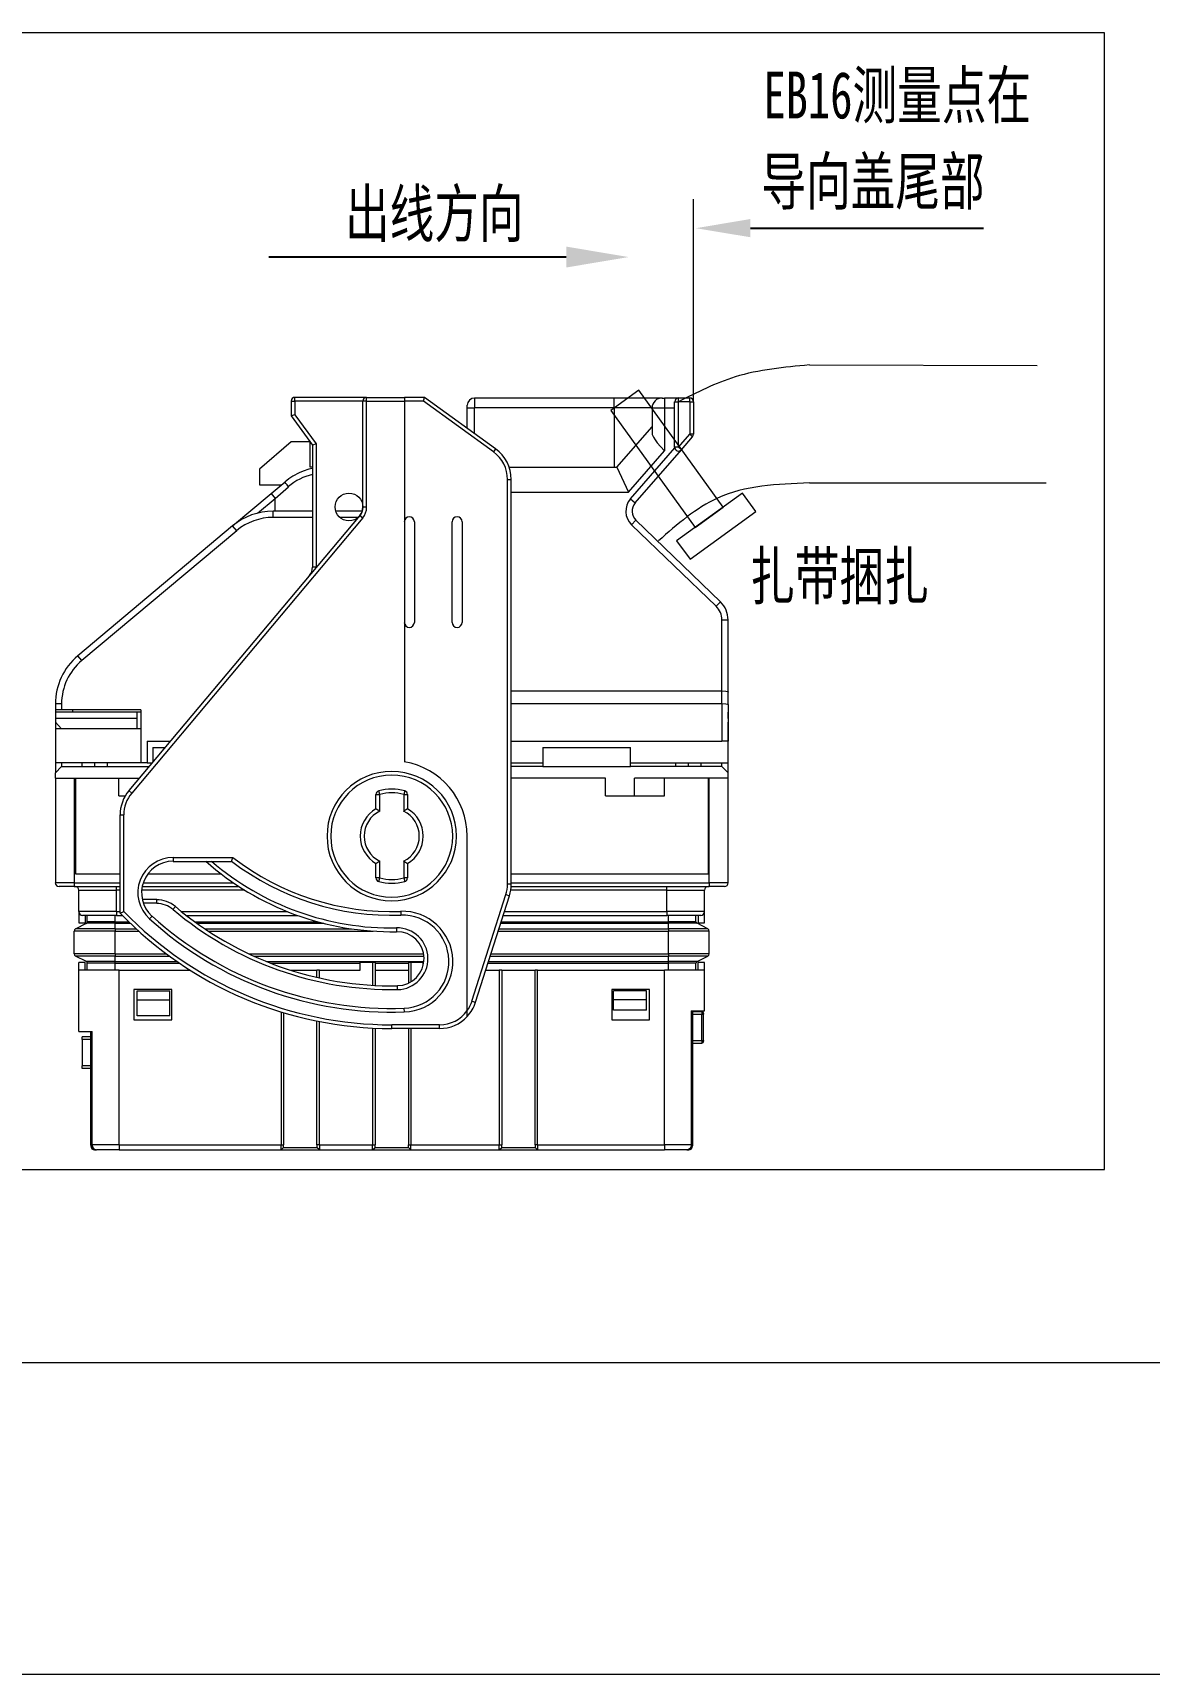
# Model space of a CAD drawing. Header units: inches. Extents: x 47316 to 59086, y 3141 to 11743.
# Drawn here: x 53553.8 to 53625.4, y 9458.1 to 9563.4 of the extents above; entities that cross this region are included whole.
import ezdxf

# ---------------------------------------------------------------- set-up
doc = ezdxf.new("R2010")
doc.units = ezdxf.units.IN
doc.header["$MEASUREMENT"] = 0
doc.styles.add('MtX_FangSong_GB2312', font='')
doc.styles.get('MtX_FangSong_GB2312').set_extended_font_data('FangSong_GB2312')

msp = doc.modelspace()

# ---------------------------------------------------------------- linework, layer by layer
at = {"color": 0, "lineweight": 15}
for p, q in [((53622.51, 9563.35), (53550.9, 9563.35)), ((53622.51, 9490.44), (53622.51, 9563.35)), ((53596.16, 9539.69), (53596.16, 9552.68)), ((53603.59, 9542.05), (53618.2, 9542.02)), ((53570.36, 9539.73), (53570.36, 9538.79)), ((53570.36, 9539.73), (53570.6, 9539.73)), ((53570.6, 9539.73), (53570.6, 9539.97)), ((53575.2, 9539.97), (53570.6, 9539.97)), ((53570.6, 9539.73), (53570.6, 9538.86)), ((53574.95, 9539.73), (53570.6, 9539.73)), ((53574.95, 9532.92), (53574.95, 9539.73)), ((53575.2, 9539.73), (53574.95, 9539.73)), ((53575.2, 9539.97), (53577.62, 9539.97)), ((53575.2, 9539.73), (53575.2, 9539.97)), ((53575.2, 9532.92), (53575.2, 9539.73)), ((53575.2, 9539.73), (53577.62, 9539.73)), ((53578.92, 9539.97), (53577.62, 9539.97)), ((53577.62, 9539.97), (53577.62, 9539.73)), ((53577.62, 9539.73), (53577.62, 9516.6)), ((53578.84, 9539.73), (53577.62, 9539.73)), ((53578.84, 9539.73), (53578.92, 9539.97)), ((53583.33, 9536.47), (53578.84, 9539.73)), ((53583.47, 9536.66), (53578.92, 9539.97)), ((53591.08, 9539.93), (53582.12, 9539.93)), ((53582.12, 9539.93), (53582.12, 9539.29)), ((53594.15, 9539.93), (53591.08, 9539.93)), ((53591.08, 9539.29), (53591.08, 9539.93)), ((53594.15, 9539.93), (53594.31, 9539.93)), ((53595.2, 9539.93), (53594.31, 9539.93)), ((53594.31, 9539.93), (53594.31, 9539.29)), ((53594.95, 9536.77), (53594.95, 9539.69)), ((53594.95, 9539.69), (53595.2, 9539.69)), ((53595.92, 9539.93), (53595.2, 9539.93)), ((53595.2, 9539.69), (53595.2, 9539.93)), ((53595.2, 9536.77), (53595.2, 9539.69)), ((53595.92, 9539.69), (53595.2, 9539.69)), ((53595.92, 9539.69), (53595.92, 9539.93)), ((53595.92, 9539.69), (53596.16, 9539.69)), ((53595.92, 9539.69), (53595.92, 9537.6)), ((53596.16, 9539.69), (53596.16, 9537.6)), ((53570.6, 9538.86), (53570.36, 9538.79)), ((53570.36, 9538.79), (53571.73, 9536.9)), ((53570.6, 9538.86), (53571.97, 9536.98)), ((53581.65, 9539.29), (53581.65, 9539.46)), ((53581.65, 9539.29), (53582.12, 9539.29)), ((53581.65, 9537.99), (53581.65, 9539.29)), ((53591.08, 9539.29), (53582.12, 9539.29)), ((53582.12, 9537.65), (53582.12, 9539.29)), ((53593.5, 9539.29), (53591.08, 9539.29)), ((53591.08, 9539.29), (53591.08, 9535.5)), ((53593.5, 9539.29), (53594.31, 9539.29)), ((53593.5, 9539.29), (53593.5, 9537.75)), ((53594.31, 9539.29), (53594.31, 9536.55)), ((53594.31, 9539.29), (53594.95, 9539.29)), ((53591.25, 9535.5), (53593.5, 9538.08)), ((53593.5, 9537.75), (53593.52, 9537.58)), ((53593.52, 9537.58), (53593.59, 9537.42)), ((53595.2, 9536.77), (53595.92, 9537.6)), ((53596.16, 9537.6), (53595.92, 9537.6)), ((53595.92, 9537.6), (53596.1, 9537.44)), ((53570.36, 9537.11), (53568.34, 9535.36)), ((53571.57, 9537.11), (53570.36, 9537.11)), ((53571.57, 9535.5), (53571.57, 9537.11)), ((53571.97, 9536.98), (53571.73, 9536.9)), ((53571.73, 9536.9), (53571.73, 9529.07)), ((53571.97, 9536.98), (53571.97, 9529.07)), ((53583.47, 9536.66), (53583.33, 9536.47)), ((53591.99, 9533.88), (53594.31, 9536.55)), ((53592.11, 9533.47), (53594.96, 9536.74)), ((53592.42, 9533.2), (53595.38, 9536.61)), ((53593.59, 9537.42), (53593.7, 9537.24)), ((53593.7, 9537.24), (53593.83, 9537.06)), ((53593.83, 9537.06), (53594.05, 9536.81)), ((53594.05, 9536.81), (53594.31, 9536.55)), ((53595.2, 9536.77), (53594.95, 9536.77)), ((53595.2, 9536.77), (53595.38, 9536.61)), ((53595.38, 9536.61), (53596.1, 9537.44)), ((53571.73, 9535.5), (53571.57, 9535.5)), ((53584.34, 9535.5), (53591.25, 9535.5)), ((53591.25, 9535.5), (53591.99, 9533.88)), ((53568.34, 9535.36), (53568.34, 9534.37)), ((53568.34, 9534.37), (53569.75, 9534.37)), ((53569.08, 9533.8), (53569.97, 9534.55)), ((53584.23, 9534.71), (53584.47, 9534.71)), ((53584.23, 9508.74), (53584.23, 9534.71)), ((53584.47, 9508.74), (53584.47, 9534.71)), ((53603.59, 9534.49), (53618.78, 9534.49)), ((53566.61, 9531.73), (53569.08, 9533.8)), ((53568.21, 9532.55), (53569.34, 9533.49)), ((53569.08, 9533.8), (53569.34, 9533.49)), ((53569.34, 9533.49), (53570.2, 9534.24)), ((53569.34, 9532.67), (53569.34, 9533.49)), ((53584.47, 9533.88), (53591.99, 9533.88)), ((53592.11, 9533.47), (53592.42, 9533.2)), ((53574.77, 9532.4), (53559.96, 9514.75)), ((53574.95, 9532.24), (53560.14, 9514.59)), ((53571.73, 9532.67), (53569.2, 9532.67)), ((53569.2, 9532.27), (53569.2, 9532.67)), ((53571.73, 9532.27), (53569.2, 9532.27)), ((53574.91, 9532.67), (53573.22, 9532.67)), ((53574.64, 9532.27), (53573.49, 9532.27)), ((53574.77, 9532.4), (53574.95, 9532.24)), ((53575.2, 9532.92), (53574.95, 9532.92)), ((53566.61, 9531.73), (53556.68, 9523.4)), ((53566.87, 9531.42), (53556.94, 9523.09)), ((53566.87, 9531.42), (53566.61, 9531.73)), ((53578.26, 9531.99), (53578.26, 9525.54)), ((53580.68, 9525.54), (53580.68, 9531.99)), ((53581.33, 9531.99), (53581.33, 9525.54)), ((53592.19, 9531.8), (53592.47, 9532.09)), ((53597.61, 9526.57), (53592.19, 9531.8)), ((53597.89, 9526.86), (53592.47, 9532.09)), ((53571.97, 9529.07), (53571.73, 9529.07)), ((53597.61, 9526.57), (53597.89, 9526.86)), ((53597.98, 9521.14), (53597.98, 9525.7)), ((53597.98, 9525.7), (53598.38, 9525.7)), ((53598.38, 9521.07), (53598.38, 9525.7)), ((53556.94, 9523.09), (53556.68, 9523.4)), ((53584.47, 9521.14), (53597.98, 9521.14)), ((53597.98, 9521.14), (53598.24, 9521.12)), ((53597.98, 9520.33), (53597.98, 9521.14)), ((53598.24, 9521.12), (53598.34, 9521.1)), ((53598.34, 9521.1), (53598.37, 9521.09)), ((53598.37, 9521.09), (53598.38, 9521.08)), ((53598.38, 9521.08), (53598.38, 9521.08)), ((53598.38, 9521.08), (53598.38, 9521.07)), ((53598.38, 9520.27), (53598.38, 9521.07)), ((53555.64, 9520.31), (53555.24, 9520.31)), ((53555.24, 9520.31), (53555.24, 9519.93)), ((53555.64, 9519.93), (53555.24, 9519.93)), ((53555.24, 9519.93), (53555.24, 9519.77)), ((53560.48, 9519.77), (53555.24, 9519.77)), ((53555.24, 9519.77), (53555.24, 9519.37)), ((53555.64, 9520.31), (53555.64, 9519.93)), ((53560.72, 9519.93), (53555.64, 9519.93)), ((53556.37, 9519.77), (53556.37, 9519.93)), ((53560.72, 9519.77), (53560.48, 9519.77)), ((53560.48, 9519.37), (53560.48, 9519.77)), ((53560.72, 9519.93), (53560.72, 9516.54)), ((53584.47, 9520.33), (53597.98, 9520.33)), ((53597.98, 9520.33), (53598.24, 9520.32)), ((53597.98, 9520.33), (53597.98, 9517.92)), ((53598.24, 9520.32), (53598.34, 9520.3)), ((53598.34, 9520.3), (53598.37, 9520.28)), ((53598.37, 9520.28), (53598.38, 9520.28)), ((53598.38, 9520.28), (53598.38, 9520.27)), ((53598.38, 9520.27), (53598.38, 9517.92)), ((53598.38, 9520.27), (53598.38, 9520.27)), ((53598.38, 9519.37), (53598.38, 9519.77)), ((53555.24, 9519.37), (53555.24, 9519.13)), ((53560.48, 9519.37), (53555.24, 9519.37)), ((53555.24, 9519.13), (53555.24, 9518.72)), ((53555.64, 9518.72), (53555.24, 9519.13)), ((53555.64, 9518.72), (53555.24, 9518.72)), ((53555.24, 9518.72), (53555.24, 9516.54)), ((53560.48, 9518.72), (53555.64, 9518.72)), ((53560.48, 9518.72), (53560.48, 9519.37)), ((53560.72, 9518.72), (53560.48, 9518.72)), ((53598.38, 9519.37), (53598.38, 9519.13)), ((53598.38, 9515.9), (53598.38, 9519.13)), ((53561.13, 9517.92), (53562.61, 9517.92)), ((53561.13, 9517.92), (53561.13, 9516.54)), ((53561.49, 9517.51), (53562.28, 9517.51)), ((53561.49, 9517.51), (53561.49, 9516.57)), ((53584.47, 9517.92), (53597.98, 9517.92)), ((53586.49, 9517.51), (53586.49, 9516.3)), ((53586.49, 9517.51), (53592.13, 9517.51)), ((53592.13, 9516.3), (53592.13, 9517.51)), ((53598.38, 9517.92), (53597.98, 9517.92)), ((53598.38, 9516.54), (53598.38, 9517.92)), ((53555.24, 9516.54), (53555.24, 9515.9)), ((53560.72, 9516.54), (53555.24, 9516.54)), ((53555.64, 9516.54), (53555.64, 9516.3)), ((53556.97, 9516.3), (53556.97, 9516.54)), ((53557.78, 9516.3), (53557.78, 9516.54)), ((53558.59, 9516.3), (53558.59, 9516.54)), ((53561.13, 9516.54), (53560.72, 9516.54)), ((53561.13, 9516.54), (53561.46, 9516.54)), ((53584.47, 9516.54), (53586.49, 9516.54)), ((53592.13, 9516.54), (53598.38, 9516.54)), ((53595.03, 9516.3), (53595.03, 9516.54)), ((53595.84, 9516.3), (53595.84, 9516.54)), ((53596.65, 9516.3), (53596.65, 9516.54)), ((53597.98, 9516.3), (53597.98, 9516.54)), ((53555.24, 9515.9), (53555.64, 9516.3)), ((53555.24, 9515.54), (53555.24, 9515.9)), ((53555.24, 9515.54), (53560.62, 9515.54)), ((53555.24, 9515.54), (53555.24, 9508.84)), ((53555.64, 9516.3), (53561.26, 9516.3)), ((53556.45, 9515.54), (53556.45, 9508.84)), ((53556.53, 9515.54), (53556.53, 9509.41)), ((53559.31, 9514.41), (53559.31, 9515.54)), ((53586.49, 9516.3), (53584.47, 9516.3)), ((53590.52, 9515.54), (53584.47, 9515.54)), ((53586.49, 9516.3), (53592.13, 9516.3)), ((53590.52, 9514.41), (53590.52, 9515.54)), ((53597.98, 9516.3), (53592.13, 9516.3)), ((53598.38, 9515.54), (53592.37, 9515.54)), ((53592.37, 9514.41), (53592.37, 9515.54)), ((53594.31, 9514.41), (53594.31, 9515.54)), ((53597.09, 9515.54), (53597.09, 9509.41)), ((53597.17, 9508.84), (53597.17, 9515.54)), ((53597.98, 9516.3), (53598.38, 9515.9)), ((53598.38, 9515.54), (53598.38, 9515.9)), ((53598.38, 9508.84), (53598.38, 9515.54)), ((53559.31, 9514.41), (53559.72, 9514.41)), ((53560.14, 9514.59), (53559.96, 9514.75)), ((53575.8, 9513.57), (53575.8, 9514.5)), ((53575.8, 9514.5), (53576.04, 9514.5)), ((53576.04, 9514.5), (53575.98, 9514.73)), ((53576.04, 9513.43), (53576.04, 9514.5)), ((53577.64, 9514.73), (53577.58, 9514.5)), ((53577.58, 9514.5), (53577.58, 9513.43)), ((53577.58, 9514.5), (53577.82, 9514.5)), ((53577.82, 9514.5), (53577.82, 9513.57)), ((53590.52, 9514.41), (53592.37, 9514.41)), ((53592.37, 9514.41), (53594.31, 9514.41)), ((53559.39, 9506.89), (53559.39, 9513.19)), ((53559.39, 9513.19), (53559.63, 9513.19)), ((53559.63, 9506.99), (53559.63, 9513.19)), ((53581.65, 9500.64), (53581.65, 9511.83)), ((53562.79, 9510.46), (53566.62, 9510.46)), ((53562.79, 9510.46), (53562.79, 9510.21)), ((53562.79, 9510.21), (53566.54, 9510.21)), ((53566.54, 9510.21), (53566.62, 9510.46)), ((53576.04, 9509.15), (53576.04, 9510.23)), ((53577.58, 9510.23), (53577.58, 9509.15)), ((53556.53, 9509.41), (53559.39, 9509.41)), ((53561.18, 9509.41), (53565.87, 9509.41)), ((53575.8, 9509.15), (53575.8, 9510.08)), ((53576.04, 9509.15), (53575.8, 9509.15)), ((53575.98, 9508.92), (53576.04, 9509.15)), ((53577.82, 9509.15), (53577.58, 9509.15)), ((53577.58, 9509.15), (53577.64, 9508.92)), ((53577.82, 9510.08), (53577.82, 9509.15)), ((53584.47, 9509.41), (53597.09, 9509.41)), ((53556.45, 9508.84), (53555.24, 9508.84)), ((53556.45, 9508.6), (53555.48, 9508.6)), ((53555.48, 9508.6), (53555.49, 9508.6)), ((53556.45, 9508.84), (53556.45, 9508.6)), ((53556.45, 9508.84), (53559.39, 9508.84)), ((53556.45, 9508.6), (53559.39, 9508.6)), ((53556.75, 9506.99), (53556.75, 9508.36)), ((53556.75, 9508.36), (53559.17, 9508.36)), ((53559.17, 9508.36), (53559.17, 9508.6)), ((53559.17, 9506.99), (53559.17, 9508.36)), ((53559.39, 9508.36), (53559.17, 9508.36)), ((53567.4, 9508.36), (53560.78, 9508.36)), ((53560.82, 9508.6), (53567.01, 9508.6)), ((53560.88, 9508.84), (53566.65, 9508.84)), ((53581.95, 9501.25), (53584.13, 9508.08)), ((53582.18, 9501.18), (53584.36, 9508)), ((53584.13, 9508.08), (53584.36, 9508)), ((53584.47, 9508.74), (53584.23, 9508.74)), ((53594.45, 9508.36), (53584.44, 9508.36)), ((53584.47, 9508.84), (53597.17, 9508.84)), ((53584.47, 9508.6), (53597.17, 9508.6)), ((53594.45, 9508.36), (53594.45, 9508.6)), ((53594.45, 9506.99), (53594.45, 9508.36)), ((53594.45, 9508.36), (53596.87, 9508.36)), ((53596.87, 9506.99), (53596.87, 9508.36)), ((53598.38, 9508.84), (53597.17, 9508.84)), ((53597.17, 9508.84), (53597.17, 9508.6)), ((53598.14, 9508.6), (53597.17, 9508.6)), ((53559.17, 9506.99), (53556.75, 9506.99)), ((53556.75, 9506.99), (53556.75, 9506.26)), ((53559.17, 9506.99), (53559.17, 9506.75)), ((53559.17, 9506.99), (53559.39, 9506.99)), ((53559.39, 9506.89), (53559.63, 9506.99)), ((53561.74, 9507.76), (53560.82, 9507.76)), ((53561.74, 9507.52), (53560.89, 9507.52)), ((53561.74, 9507.52), (53561.74, 9507.76)), ((53562.78, 9507.13), (53562.94, 9507.32)), ((53563.34, 9506.99), (53570.12, 9506.99)), ((53577.39, 9507), (53577.4, 9506.76)), ((53584.03, 9506.99), (53594.45, 9506.99)), ((53596.87, 9506.99), (53594.45, 9506.99)), ((53594.45, 9506.99), (53594.45, 9506.75)), ((53596.87, 9506.26), (53596.87, 9506.99)), ((53556.54, 9505.88), (53557.23, 9506.24)), ((53556.75, 9506.26), (53557.15, 9506.26)), ((53559.17, 9506.75), (53556.99, 9506.75)), ((53557.15, 9506.75), (53557.15, 9506.26)), ((53559.07, 9506.24), (53557.23, 9506.24)), ((53557.29, 9506.34), (53557.29, 9506.75)), ((53559.07, 9506.34), (53557.29, 9506.34)), ((53559.07, 9506.34), (53559.07, 9506.75)), ((53559.07, 9506.34), (53559.94, 9506.34)), ((53559.07, 9506.24), (53559.07, 9506.34)), ((53559.07, 9506.24), (53560.05, 9506.24)), ((53559.07, 9505.88), (53559.07, 9506.24)), ((53559.17, 9506.75), (53559.53, 9506.75)), ((53561.28, 9506.52), (53561.44, 9506.7)), ((53563.64, 9506.75), (53570.76, 9506.75)), ((53564.18, 9506.34), (53572.04, 9506.34)), ((53564.33, 9506.24), (53572.45, 9506.24)), ((53577.11, 9505.94), (53577.12, 9505.7)), ((53583.79, 9506.24), (53594.55, 9506.24)), ((53583.83, 9506.34), (53594.55, 9506.34)), ((53583.96, 9506.75), (53594.45, 9506.75)), ((53596.63, 9506.75), (53594.45, 9506.75)), ((53594.55, 9506.34), (53594.55, 9506.75)), ((53596.32, 9506.34), (53594.55, 9506.34)), ((53594.55, 9506.24), (53594.55, 9506.34)), ((53596.39, 9506.24), (53594.55, 9506.24)), ((53594.55, 9505.88), (53594.55, 9506.24)), ((53596.32, 9506.34), (53596.32, 9506.75)), ((53597.08, 9505.88), (53596.39, 9506.24)), ((53596.47, 9506.75), (53596.47, 9506.26)), ((53596.47, 9506.26), (53596.87, 9506.26)), ((53559.07, 9505.74), (53556.45, 9505.74)), ((53556.45, 9504.29), (53556.45, 9505.74)), ((53559.07, 9505.88), (53556.54, 9505.88)), ((53559.07, 9505.88), (53560.42, 9505.88)), ((53559.07, 9505.88), (53559.07, 9505.74)), ((53559.07, 9505.74), (53560.58, 9505.74)), ((53559.07, 9504.29), (53559.07, 9505.74)), ((53564.84, 9505.88), (53574.24, 9505.88)), ((53565.05, 9505.74), (53575.61, 9505.74)), ((53583.64, 9505.74), (53594.55, 9505.74)), ((53583.68, 9505.88), (53594.55, 9505.88)), ((53597.08, 9505.88), (53594.55, 9505.88)), ((53594.55, 9505.88), (53594.55, 9505.74)), ((53597.17, 9505.74), (53594.55, 9505.74)), ((53594.55, 9504.29), (53594.55, 9505.74)), ((53597.17, 9504.29), (53597.17, 9505.74)), ((53559.07, 9504.29), (53556.45, 9504.29)), ((53559.07, 9504.14), (53556.54, 9504.14)), ((53557.23, 9503.79), (53556.54, 9504.14)), ((53559.07, 9503.79), (53557.23, 9503.79)), ((53559.07, 9504.29), (53562.35, 9504.29)), ((53559.07, 9504.29), (53559.07, 9504.14)), ((53559.07, 9504.14), (53562.54, 9504.14)), ((53559.07, 9503.79), (53559.07, 9504.14)), ((53559.07, 9503.79), (53563.04, 9503.79)), ((53559.07, 9503.68), (53559.07, 9503.79)), ((53567.65, 9504.29), (53578.85, 9504.29)), ((53567.96, 9504.14), (53578.87, 9504.14)), ((53568.78, 9503.79), (53578.87, 9503.79)), ((53583.02, 9503.79), (53594.55, 9503.79)), ((53583.13, 9504.14), (53594.55, 9504.14)), ((53583.17, 9504.29), (53594.55, 9504.29)), ((53597.17, 9504.29), (53594.55, 9504.29)), ((53594.55, 9504.29), (53594.55, 9504.14)), ((53597.08, 9504.14), (53594.55, 9504.14)), ((53594.55, 9503.79), (53594.55, 9504.14)), ((53596.39, 9503.79), (53594.55, 9503.79)), ((53594.55, 9503.68), (53594.55, 9503.79)), ((53596.39, 9503.79), (53597.08, 9504.14)), ((53557.15, 9503.72), (53556.75, 9503.72)), ((53556.75, 9503.24), (53556.75, 9503.72)), ((53559.33, 9503.24), (53556.75, 9503.24)), ((53556.75, 9499.29), (53556.75, 9503.24)), ((53557.15, 9503.24), (53557.15, 9503.72)), ((53559.07, 9503.68), (53557.29, 9503.68)), ((53557.29, 9503.24), (53557.29, 9503.68)), ((53559.07, 9503.68), (53563.2, 9503.68)), ((53559.07, 9503.24), (53559.07, 9503.68)), ((53559.33, 9503.24), (53563.87, 9503.24)), ((53559.33, 9492.03), (53559.33, 9503.24)), ((53569.05, 9503.68), (53574.79, 9503.68)), ((53570.31, 9503.24), (53572.01, 9503.24)), ((53572.17, 9503.24), (53572.01, 9503.24)), ((53572.01, 9502.77), (53572.01, 9503.24)), ((53572.17, 9503.24), (53574.79, 9503.24)), ((53572.17, 9502.74), (53572.17, 9503.24)), ((53575.58, 9503.72), (53574.79, 9503.72)), ((53574.79, 9503.24), (53574.79, 9503.72)), ((53575.74, 9503.72), (53575.58, 9503.72)), ((53575.58, 9503.72), (53575.58, 9502.27)), ((53575.74, 9503.72), (53575.74, 9502.26)), ((53575.74, 9503.68), (53577.88, 9503.68)), ((53575.74, 9503.24), (53577.88, 9503.24)), ((53578.04, 9503.72), (53577.88, 9503.72)), ((53577.88, 9503.72), (53577.88, 9502.4)), ((53578.83, 9503.72), (53578.04, 9503.72)), ((53578.04, 9503.72), (53578.04, 9502.48)), ((53578.83, 9503.53), (53578.83, 9503.72)), ((53578.83, 9503.68), (53578.86, 9503.68)), ((53582.84, 9503.24), (53583.7, 9503.24)), ((53582.98, 9503.68), (53594.55, 9503.68)), ((53583.87, 9503.24), (53583.7, 9503.24)), ((53583.7, 9503.24), (53583.7, 9492.03)), ((53583.87, 9503.24), (53586, 9503.24)), ((53583.87, 9503.24), (53583.87, 9492.03)), ((53586.16, 9503.24), (53586, 9503.24)), ((53586, 9492.03), (53586, 9503.24)), ((53586.16, 9503.24), (53594.29, 9503.24)), ((53586.16, 9492.03), (53586.16, 9503.24)), ((53596.87, 9503.24), (53594.29, 9503.24)), ((53594.29, 9492.03), (53594.29, 9503.24)), ((53596.32, 9503.68), (53594.55, 9503.68)), ((53594.55, 9503.24), (53594.55, 9503.68)), ((53596.32, 9503.24), (53596.32, 9503.68)), ((53596.87, 9503.72), (53596.47, 9503.72)), ((53596.47, 9503.24), (53596.47, 9503.72)), ((53596.87, 9503.24), (53596.87, 9503.72)), ((53596.87, 9500.62), (53596.87, 9503.24)), ((53562.7, 9501.99), (53560.28, 9501.99)), ((53560.28, 9501.99), (53560.28, 9500.05)), ((53560.48, 9501.34), (53560.48, 9501.91)), ((53560.48, 9501.91), (53562.58, 9501.91)), ((53562.58, 9501.34), (53562.58, 9501.91)), ((53562.7, 9500.05), (53562.7, 9501.99)), ((53577.18, 9501.99), (53577.18, 9502.23)), ((53593.34, 9501.99), (53590.92, 9501.99)), ((53590.92, 9501.99), (53590.92, 9500.05)), ((53593.14, 9501.91), (53591.04, 9501.91)), ((53591.04, 9501.34), (53591.04, 9501.91)), ((53593.14, 9501.34), (53593.14, 9501.91)), ((53593.34, 9500.05), (53593.34, 9501.99)), ((53560.48, 9500.3), (53560.48, 9501.34)), ((53560.48, 9501.34), (53562.58, 9501.34)), ((53562.58, 9500.3), (53562.58, 9501.34)), ((53577.62, 9500.55), (53577.61, 9500.79)), ((53581.65, 9500.26), (53581.65, 9500.64)), ((53581.95, 9501.25), (53582.18, 9501.18)), ((53591.04, 9500.66), (53591.04, 9501.34)), ((53593.14, 9501.34), (53591.04, 9501.34)), ((53593.14, 9500.66), (53591.04, 9500.66)), ((53593.14, 9500.66), (53593.14, 9501.34)), ((53560.28, 9500.05), (53562.7, 9500.05)), ((53562.58, 9500.3), (53560.48, 9500.3)), ((53569.71, 9500.55), (53569.71, 9492.03)), ((53569.87, 9500.5), (53569.87, 9492.03)), ((53572.01, 9492.03), (53572.01, 9499.97)), ((53572.17, 9492.03), (53572.17, 9499.94)), ((53579.88, 9499.73), (53576.81, 9499.73)), ((53576.81, 9499.49), (53576.81, 9499.73)), ((53579.88, 9499.49), (53579.88, 9499.73)), ((53590.92, 9500.05), (53593.34, 9500.05)), ((53596.02, 9500.62), (53596.87, 9500.62)), ((53596.02, 9500.62), (53596.02, 9492.03)), ((53596.1, 9500.62), (53596.1, 9492.03)), ((53596.1, 9500.58), (53596.69, 9500.58)), ((53596.1, 9500.42), (53596.69, 9500.42)), ((53596.69, 9500.58), (53596.69, 9500.42)), ((53596.69, 9500.42), (53596.81, 9500.42)), ((53596.69, 9498.72), (53596.69, 9500.42)), ((53596.81, 9500.46), (53596.81, 9500.42)), ((53596.81, 9498.72), (53596.81, 9500.42)), ((53556.75, 9499.29), (53557.6, 9499.29)), ((53556.97, 9498.79), (53556.97, 9498.95)), ((53557.52, 9498.95), (53556.97, 9498.95)), ((53557.52, 9498.79), (53556.97, 9498.79)), ((53556.97, 9498.79), (53556.97, 9497.09)), ((53557.52, 9492.03), (53557.52, 9499.29)), ((53557.6, 9492.03), (53557.6, 9499.29)), ((53575.58, 9499.52), (53575.58, 9492.03)), ((53575.74, 9499.51), (53575.74, 9492.03)), ((53579.88, 9499.49), (53576.81, 9499.49)), ((53577.88, 9499.49), (53577.88, 9492.03)), ((53578.04, 9499.49), (53578.04, 9492.03)), ((53596.1, 9498.72), (53596.69, 9498.72)), ((53596.1, 9498.56), (53596.69, 9498.56)), ((53596.69, 9498.72), (53596.81, 9498.72)), ((53596.69, 9498.72), (53596.69, 9498.56)), ((53596.81, 9498.72), (53596.81, 9498.68)), ((53556.97, 9496.93), (53556.97, 9497.09)), ((53557.52, 9497.09), (53556.97, 9497.09)), ((53557.52, 9496.93), (53556.97, 9496.93)), ((53557.52, 9492.02), (53557.52, 9492.03)), ((53557.52, 9492.03), (53557.6, 9492.03)), ((53557.52, 9492.02), (53557.52, 9491.95)), ((53557.59, 9491.99), (53557.52, 9491.98)), ((53557.52, 9491.98), (53557.59, 9491.84)), ((53557.53, 9491.95), (53557.52, 9491.95)), ((53557.6, 9491.99), (53557.59, 9491.99)), ((53557.59, 9491.99), (53557.6, 9491.99)), ((53557.59, 9491.84), (53557.74, 9491.73)), ((53557.6, 9491.99), (53557.6, 9492.03)), ((53559.33, 9492.03), (53557.6, 9492.03)), ((53557.6, 9491.99), (53557.67, 9491.81)), ((53557.67, 9491.81), (53557.75, 9491.75)), ((53557.74, 9491.73), (53557.88, 9491.71)), ((53557.75, 9491.75), (53557.88, 9491.71)), ((53557.76, 9491.71), (53557.76, 9491.73)), ((53557.76, 9491.71), (53557.88, 9491.71)), ((53559.33, 9491.71), (53557.88, 9491.71)), ((53559.33, 9492.03), (53559.33, 9491.71)), ((53559.33, 9492.03), (53569.71, 9492.03)), ((53559.33, 9491.71), (53569.71, 9491.71)), ((53569.71, 9491.71), (53569.71, 9492.03)), ((53569.71, 9492.03), (53569.87, 9492.03)), ((53569.71, 9491.71), (53569.87, 9491.87)), ((53569.71, 9491.71), (53572.17, 9491.71)), ((53569.87, 9491.87), (53569.87, 9492.03)), ((53569.87, 9491.87), (53572.01, 9491.87)), ((53572.17, 9492.03), (53572.01, 9492.03)), ((53572.01, 9492.03), (53572.01, 9491.87)), ((53572.17, 9491.71), (53572.01, 9491.87)), ((53572.17, 9492.03), (53572.17, 9491.71)), ((53572.17, 9492.03), (53575.58, 9492.03)), ((53572.17, 9491.71), (53575.58, 9491.71)), ((53575.58, 9491.71), (53575.58, 9492.03)), ((53575.58, 9492.03), (53575.74, 9492.03)), ((53575.58, 9491.71), (53575.74, 9491.87)), ((53575.58, 9491.71), (53578.04, 9491.71)), ((53575.74, 9491.87), (53575.74, 9492.03)), ((53575.74, 9491.87), (53577.88, 9491.87)), ((53577.88, 9491.87), (53577.88, 9492.03)), ((53577.88, 9492.03), (53578.04, 9492.03)), ((53577.88, 9491.87), (53578.04, 9491.71)), ((53578.04, 9491.71), (53578.04, 9492.03)), ((53578.04, 9492.03), (53583.7, 9492.03)), ((53578.04, 9491.71), (53583.7, 9491.71)), ((53583.7, 9492.03), (53583.87, 9492.03)), ((53583.7, 9491.71), (53583.7, 9492.03)), ((53583.7, 9491.71), (53583.87, 9491.87)), ((53583.7, 9491.71), (53586.16, 9491.71)), ((53583.87, 9491.87), (53583.87, 9492.03)), ((53583.87, 9491.87), (53586, 9491.87)), ((53586, 9492.03), (53586, 9491.87)), ((53586.16, 9492.03), (53586, 9492.03)), ((53586.16, 9491.71), (53586, 9491.87)), ((53586.16, 9492.03), (53594.29, 9492.03)), ((53586.16, 9492.03), (53586.16, 9491.71)), ((53586.16, 9491.71), (53594.29, 9491.71)), ((53594.29, 9492.03), (53594.29, 9491.71)), ((53596.02, 9492.03), (53594.29, 9492.03)), ((53595.73, 9491.71), (53594.29, 9491.71)), ((53595.88, 9491.73), (53595.73, 9491.71)), ((53595.77, 9491.71), (53595.73, 9491.71)), ((53595.74, 9491.71), (53595.86, 9491.71)), ((53595.92, 9491.79), (53595.77, 9491.71)), ((53595.86, 9491.73), (53595.86, 9491.71)), ((53596.03, 9491.84), (53595.88, 9491.73)), ((53595.99, 9491.88), (53595.92, 9491.79)), ((53596.02, 9491.99), (53595.99, 9491.88)), ((53596.02, 9492.03), (53596.02, 9491.99)), ((53596.1, 9492.03), (53596.02, 9492.03)), ((53596.02, 9491.99), (53596.09, 9491.98)), ((53596.09, 9491.98), (53596.03, 9491.84)), ((53596.1, 9491.95), (53596.09, 9491.95)), ((53596.1, 9492.03), (53596.1, 9492.02)), ((53596.1, 9491.95), (53596.1, 9492.02)), ((53550.9, 9490.44), (53622.51, 9490.44)), ((50267.93, 9478.08), (57367.93, 9478.08)), ((50247.93, 9458.08), (57387.93, 9458.08))]:
    msp.add_line(p, q, dxfattribs=at)
msp.add_line((53599.81, 9550.82), (53614.76, 9550.82))
at = {"color": 7, "lineweight": -2}
msp.add_line((53588, 9548.97), (53568.92, 9548.97), dxfattribs=at)
at = {"color": 0, "linetype": 'ByBlock', "lineweight": 15}
for p, q in [((53592.65, 9540.43), (53590.85, 9539.13)), ((53598.07, 9532.93), (53592.65, 9540.43)), ((53590.85, 9539.13), (53596.27, 9531.63)), ((53599.31, 9533.83), (53595.08, 9530.78)), ((53600.16, 9532.65), (53599.31, 9533.83)), ((53595.94, 9529.59), (53600.16, 9532.65)), ((53596.27, 9531.63), (53598.07, 9532.93)), ((53595.08, 9530.78), (53595.94, 9529.59))]:
    msp.add_line(p, q, dxfattribs=at)
at = {"color": 0, "lineweight": 15}
msp.add_circle((53574.07, 9532.94), 0.887, dxfattribs=at)
for centre, radius, start, end in [((53570.6, 9539.73), 0.242, 90, 180), ((53575.2, 9539.73), 0.242, 90, 180), ((53582.12, 9539.46), 0.468, 90, 180), ((53594.15, 9539.29), 0.645, 90, 180), ((53595.2, 9539.69), 0.242, 90, 180), ((53595.92, 9539.69), 0.242, 360, 90), ((53595.92, 9537.6), 0.242, 319, 0), ((53582.05, 9534.71), 2.18, 0, 54), ((53582.05, 9534.71), 2.42, 360, 54), ((53595.2, 9536.77), 0.242, 180, 319), ((53572.56, 9531.47), 4.03, 101.9323, 108.8821), ((53572.56, 9531.46), 4.03, 112.4084, 130), ((53572.46, 9531.67), 3.43, 102.2676, 131.2939), ((53572.56, 9531.46), 4.03, 108.8788, 112.4084), ((53593.03, 9532.67), 1.21, 139, 226), ((53569.2, 9528.64), 4.03, 90, 130), ((53569.2, 9528.64), 3.63, 90, 130), ((53574.15, 9532.92), 0.806, 320, 0), ((53574.15, 9532.92), 1.05, 320, 0), ((53577.94, 9531.99), 0.323, 360, 180), ((53581, 9531.99), 0.323, 0, 180), ((53593.03, 9532.67), 0.806, 139, 226), ((53570.92, 9529.07), 0.806, 320, 360), ((53596.77, 9525.7), 1.21, 360, 46), ((53596.77, 9525.7), 1.61, 360, 46), ((53577.94, 9525.54), 0.323, 180, 0), ((53581, 9525.54), 0.323, 180, 0), ((53559.27, 9520.31), 4.03, 130, 180), ((53559.27, 9520.31), 3.63, 130, 180), ((53576.81, 9511.83), 4.84, 0, 80.4059), ((53576.81, 9511.83), 4.15, 0, 179.9773), ((53576.81, 9511.83), 3.91, 360, 179.9773), ((53561.81, 9513.19), 2.42, 140, 180), ((53561.81, 9513.19), 2.18, 140, 180), ((53576.04, 9514.5), 0.242, 105.9836, 180), ((53576.81, 9511.83), 3.02, 74.0164, 105.9836), ((53576.81, 9511.83), 2.78, 74.0164, 105.9836), ((53577.58, 9514.5), 0.242, 360, 74.0164), ((53576.81, 9511.83), 2.02, 120, 240), ((53576.81, 9511.83), 1.77, 115.583, 244.417), ((53572.12, 9507.19), 7.37, 57.838, 60.0346), ((53581.5, 9507.19), 7.37, 119.9652, 122.1624), ((53576.81, 9511.83), 1.77, 295.583, 64.417), ((53576.81, 9511.83), 2.02, 300, 60), ((53576.81, 9511.83), 4.15, 180, 359.9773), ((53576.81, 9511.83), 3.91, 180, 359.9773), ((53562.79, 9508.2), 2.26, 90, 227.8434), ((53562.79, 9508.2), 2.02, 90, 227.8434), ((53576.81, 9523.68), 17.98, 228.4934, 270.9843), ((53576.81, 9523.68), 17.74, 229.3841, 270.9843), ((53576.81, 9523.68), 16.93, 232.6777, 272), ((53576.81, 9523.68), 16.69, 232.3982, 272), ((53572.12, 9516.47), 7.37, 299.9665, 302.1611), ((53581.5, 9516.47), 7.37, 237.8389, 240.0335), ((53576.04, 9509.15), 0.242, 180, 254.0164), ((53576.81, 9511.83), 2.78, 254.0164, 285.9836), ((53577.58, 9509.15), 0.242, 285.9836, 360), ((53555.48, 9508.84), 0.242, 180, 270), ((53556.51, 9508.36), 0.242, 360, 90), ((53576.81, 9511.83), 3.02, 254.0164, 285.9836), ((53582.05, 9508.74), 2.18, 342.3499, 360), ((53582.05, 9508.74), 2.42, 342.3499, 360), ((53597.11, 9508.36), 0.242, 90, 180), ((53598.14, 9508.84), 0.242, 270, 360), ((53556.99, 9506.99), 0.242, 180, 270), ((53576.81, 9523.68), 23.95, 224.1785, 270), ((53561.74, 9505.9), 1.85, 49.715, 90), ((53561.74, 9505.9), 1.61, 49.715, 90), ((53576.81, 9523.68), 21.69, 229.715, 270.9843), ((53576.81, 9523.68), 21.45, 229.715, 270.9843), ((53577.5, 9503.78), 3.23, 272, 92), ((53596.63, 9506.99), 0.242, 270, 360), ((53557.17, 9506.34), 0.121, 297.0274, 360), ((53576.81, 9523.68), 24.19, 223.9455, 270), ((53576.81, 9523.68), 23.14, 227.8434, 272), ((53576.81, 9523.68), 22.9, 227.8434, 272), ((53577.15, 9503.97), 1.98, 270.9843, 90.9843), ((53577.5, 9503.78), 2.98, 272.0219, 92), ((53596.45, 9506.34), 0.121, 180, 242.9726), ((53556.61, 9505.74), 0.161, 117.0274, 180), ((53577.15, 9503.97), 1.73, 271.0221, 90.9843), ((53597.01, 9505.74), 0.161, 360, 62.9726), ((53556.61, 9504.29), 0.161, 180, 242.9726), ((53557.17, 9503.68), 0.121, 360, 62.9726), ((53596.45, 9503.68), 0.121, 117.0274, 180), ((53597.01, 9504.29), 0.161, 297.0274, 360), ((53579.88, 9501.91), 2.18, 270, 324.3374), ((53579.88, 9501.91), 2.18, 324.3374, 342.3499), ((53579.88, 9501.91), 2.42, 316.9886, 342.3499), ((53579.88, 9501.91), 2.42, 270, 316.9886), ((53596.69, 9500.46), 0.121, 360, 90), ((53596.69, 9498.68), 0.121, 270, 360), ((53557.76, 9492.02), 0.244, 180.0289, 190.4873), ((53557.76, 9491.95), 0.242, 180, 270), ((53595.86, 9491.95), 0.242, 270, 360), ((53595.86, 9492.02), 0.242, 349.4477, 0.0006)]:
    msp.add_arc(centre, radius, start, end, dxfattribs=at)
at = {"color": 0, "lineweight": 15, "extrusion": (0, 0, -1)}
for centre, major_axis, ratio, start_param, end_param in [((53570.23, 9534.24), (0.259, -0.309), 0.068112, 1.627887, 3.141593), ((53557.76, 9492.02), (-0.242, 0), 0.166218, 5.490451, 6.283179), ((53595.86, 9492.02), (-0.242, 0), 0.166156, 3.141593, 3.983969)]:
    msp.add_ellipse(centre, major_axis=major_axis, ratio=ratio, start_param=start_param, end_param=end_param, dxfattribs=at)
at = {"color": 0, "linetype": 'ByBlock', "lineweight": 15}
for points in [[(53603.59, 9542.05), (53598.83, 9541.28), (53595.2, 9539.69)], [(53603.59, 9534.49), (53597.7, 9533.51), (53593.92, 9530.77)]]:
    msp.add_spline(points, degree=3, dxfattribs=at)
msp.add_solid([(53599.81, 9550.24), (53596.31, 9550.82), (53599.81, 9551.41)])
at = {"color": 7, "lineweight": -2}
msp.add_solid([(53588, 9549.64), (53592, 9548.97), (53588, 9548.3)], dxfattribs=at)

# ---------------------------------------------------------------- texts
at = {"color": 0, "lineweight": 15, "style": 'MtX_FangSong_GB2312', "width": 0.7}
for s, p in [('EB16测量点在', (53600.64, 9557.86)), ('导向盖尾部', (53600.51, 9552.33)), ('出线方向', (53573.81, 9550.26)), ('扎带捆扎', (53599.79, 9527.02))]:
    msp.add_text(s, height=3, dxfattribs=at).set_placement(p)

doc.saveas('drawing.dxf')
